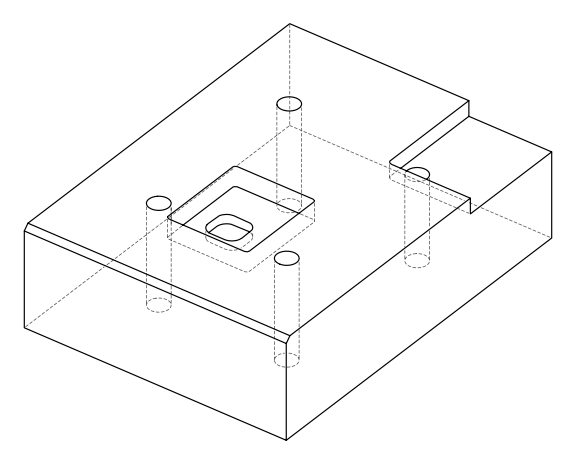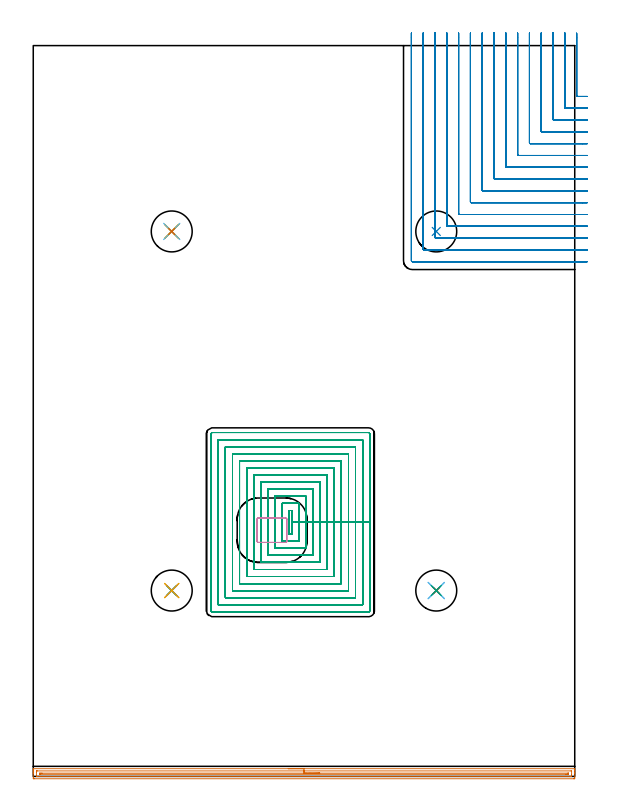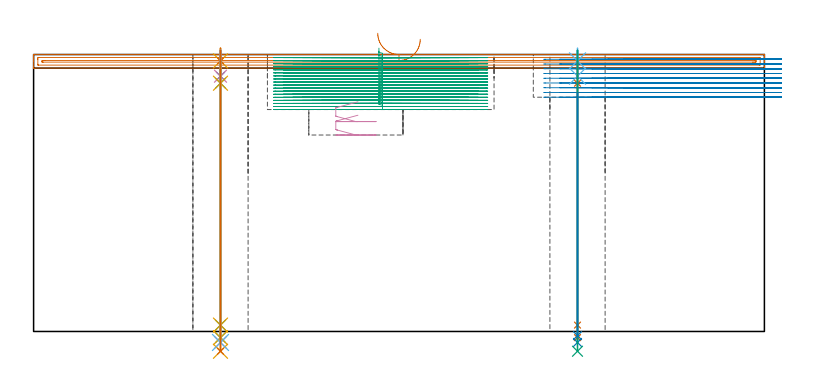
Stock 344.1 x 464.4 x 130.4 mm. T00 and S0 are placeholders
(PLAN: 20 operations, 17 tool changes, 162.6 min)
(1 AREA_MILL | FG_CHAMFER_SURFACE | UGT0205_001 | 8.42 min | 7047 mm3)
(2 MILL_CORNER_NOTCH_RECTANGULAR | CORNER_NOTCH_RECTANGULAR | NXT0201_013 | Follow Part, ap 2.5, ae 75% | 44.69 min | 311091 mm3)
(3 MILL_RECTANGULAR_POCKET | POCKET_RECTANGULAR_STRAIGHT | NXT0201_008 | Follow Part, ap 1.5, ae 75% | 103.07 min | 331278 mm3)
(4 MILL_RECTANGULAR_POCKET_1 | POCKET_RECTANGULAR_STRAIGHT_1 | UGT0201_109 | Follow Part, ap 6.35, ae 75% | 0.57 min | 19914 mm3)
(5 SPOT_DRILL | STEP1HOLE | NXT0321_9005460120000 | 0.05 min | 197 mm3)
(6 SPOT_DRILL_1 | STEP1HOLE_1 | NXT0321_9005460120000 | 0.05 min | 169 mm3)
(7 SPOT_DRILL_2 | STEP1HOLE_2 | NXT0321_9005460120000 | 0.05 min | 169 mm3)
(8 DRILL_BLIND_HOLE_INTO_CENTER | STEP1HOLE | NXT0301_039 | 0.05 min | 278 mm3)
(9 GUN_DRILL_THROUGH_HOLE | STEP1HOLE | UGT0307_002 | 0.59 min | 3378 mm3)
(10 SPADE_DRILL_TO_ENLARGE_THROUGH_HOLE | STEP1HOLE | UGT0306_007 | 0.55 min | 23995 mm3)
(11 DRILL_TO_ENLARGE_THROUGH_HOLE | STEP1HOLE | UGT0301_387 | 0.57 min | 41347 mm3)
(12 DRILL_BLIND_HOLE_INTO_CENTER_1 | STEP1HOLE_1 | NXT0301_039 | 0.05 min | 252 mm3)
(13 GUN_DRILL_THROUGH_HOLE_1 | STEP1HOLE_1 | UGT0307_002 | 0.59 min | 3372 mm3)
(14 SPADE_DRILL_TO_ENLARGE_THROUGH_HOLE_1 | STEP1HOLE_1 | UGT0306_007 | 0.55 min | 24006 mm3)
(15 DRILL_TO_ENLARGE_THROUGH_HOLE_1 | STEP1HOLE_1 | UGT0301_387 | 0.57 min | 41311 mm3)
(16 DRILL_BLIND_HOLE_INTO_CENTER_2 | STEP1HOLE_2 | NXT0301_039 | 0.05 min | 274 mm3)
(17 GUN_DRILL_THROUGH_HOLE_2 | STEP1HOLE_2 | UGT0307_002 | 0.59 min | 3373 mm3)
(18 SPADE_DRILL_TO_ENLARGE_THROUGH_HOLE_2 | STEP1HOLE_2 | UGT0306_007 | 0.55 min | 24003 mm3)
(19 DRILL_TO_ENLARGE_THROUGH_HOLE_2 | STEP1HOLE_2 | UGT0301_387 | 0.57 min | 41340 mm3)
(20 INDEXABLE_INSERT_DRILL_THROUGH_HOLE_FROM_SOLID | STEP1HOLE_3 | NXT0302_023 | 0.46 min | 58481 mm3)
(TOOL UGT0205_001 | Chamfer Mill 20 x 3 x 45 deg. | D20 FL50 Z2)
(TOOL NXT0201_013 | ENDMILL 10mm | D10 FL30 Z4)
(TOOL NXT0201_008 | ENDMILL 6mm [2P460-0600-NA 1630] | D6 FL26 Z6)
(TOOL UGT0201_109 | End Mill 25.4 mm | D25.4 FL25 Z2)
(TOOL NXT0321_9005460120000 | NC Spot Drill, 142deg, 12mm, Carbide, Uncoated | D12 PA142 FL30 Z2)
(TOOL NXT0301_039 | Carbide Drill 6.8mm [860.1-0680-034A1-MM 2214] | D6.8 PA140 FL53 Z2)
(TOOL UGT0307_002 | Gun Drill 6 mm | D6 PA130 FL24 Z1)
(TOOL UGT0306_007 | Spade Drill 16.5mm | D16.5 PA132 FL10 Z2)
(TOOL UGT0301_387 | Twist Drill 26 mm | D26 PA118 FL165 Z2)
(TOOL NXT0302_023 | Index. Insert Drill 26mm [880-D2600L32-05] | D26 PA176 FL130 Z2)
(OP 1 AREA_MILL)
G17 G21 G94 G90
T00 M6
G54
G17 G0 G90 X162.05 Y4.9 S1061 M3
G43 Z140.4 H0
G94 G1 X162.088 Z139.528 F250.
X162.202 Z138.663
X162.391 Z137.812
X162.653 Z136.98
X162.987 Z136.174
X163.39 Z135.4
X163.859 Z134.664
X164.39 Z133.972
X164.979 Z133.329
X165.622 Z132.739
X166.314 Z132.208
X167.05 Z131.74
X167.824 Z131.337
X168.63 Z131.003
X169.462 Z130.741
X170.314 Z130.552
X171.178 Z130.438
X172.05 Z130.4
X343.935
X344.09 Y4.897 Z130.388
X344.093 Y4.867 Z130.358
X344.1 Y4.502 Z130.001
Y4.133 Z129.632
Y3.475 Z128.97
Y2.259 Z127.756
Y1.703 Z127.197
Y-0.683 Z124.813
X344.098 Y-0.963 Z124.534
X344.092 Y-1.491 Z124.005
X344.023 Y-1.494 Z124.003
X343.488 Y-1.5 Z124.
X0.612
X0.077 Y-1.494 Z124.003
X0.008 Y-1.491 Z124.005
X0. Y-0.963 Z124.534
Y1.7 Z127.194
Y2.259 Z127.756
Y2.588 Z128.084
Y3.147 Z128.643
Y3.475 Z128.97
Y4.133 Z129.632
Y4.502 Z130.002
X0.007 Y4.867 Z130.358
X0.01 Y4.897 Z130.388
X0.165 Y4.9 Z130.4
X172.05
Y3.486 Z128.986
X341.702
X342.09 Y3.475 Z128.975
X342.099 Y3.081 Z128.581
X342.1 Y0.812 Z126.312
X342.099 Y0.418 Z125.918
X342.09 Y-0.075 Z125.425
X341.713 Y-0.086 Z125.414
X341.702
X2.398
X2.01 Y-0.075 Z125.425
X2.001 Y0.319 Z125.819
X2. Y2.588 Z128.088
X2.001 Y2.982 Z128.482
X2.01 Y3.475 Z128.975
X2.387 Y3.486 Z128.986
X2.398
X172.05
Y2.072 Z127.572
X339.543 Y2.071 Z127.571
X339.917 Y2.07 Z127.57
X340.041 Y2.068 Z127.568
X340.078 Y2.065 Z127.565
X340.09 Y2.003 Z127.503
X340.096 Y1.882 Z127.382
X340.099 Y1.7 Z127.2
X340.098 Y1.519 Z127.019
X340.09 Y1.342 Z126.842
X339.917 Y1.335 Z126.835
X339.396 Y1.33 Z126.83
X339.024 Y1.329 Z126.829
X338.505 Y1.328 Z126.828
X4.557
X4.183 Y1.33 Z126.83
X4.059 Y1.332 Z126.832
X4.022 Y1.335 Z126.835
X4.01 Y1.397 Z126.897
X4.004 Y1.518 Z127.018
X4.001 Y1.7 Z127.2
X4.002 Y1.88 Z127.38
X4.01 Y2.058 Z127.558
X4.183 Y2.064 Z127.564
X4.704 Y2.07 Z127.57
X5.076 Y2.071 Z127.571
X5.595 Y2.072 Z127.572
X172.05
X172.922 Z127.61
X173.787 Z127.723
X174.638 Z127.912
X175.47 Z128.175
X176.276 Z128.508
X177.05 Z128.911
X177.786 Z129.38
X178.478 Z129.911
X179.121 Z130.5
X179.71 Z131.144
X180.242 Z131.836
X180.71 Z132.572
X181.113 Z133.345
X181.447 Z134.151
X181.709 Z134.983
X181.898 Z135.835
X182.012 Z136.7
X182.05 Z137.572
G0 Z140.4
M5
M2
(OP 2 MILL_CORNER_NOTCH_RECTANGULAR)
G17 G21 G94 G90
T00 M6
G54
G17 G0 G90 X345.3 Y472.254 S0 M3
G43 Z140.4 H0
Z128.167
G94 G1 Y469.254 F250.
Y432.593 F500.
G3 X345.793 Y432.1 R0.5
G1 X349.1
X352.1 F250.
G0 Z140.4
X337.8 Y472.4
Z128.167
G1 Y469.4
Y425.093 F500.
G3 X338.293 Y424.6 R0.5
G1 X349.1
X352.1 F250.
G0 Z140.4
X330.3 Y472.4
Z128.167
G1 Y469.4
Y417.594 F500.
G3 X330.794 Y417.1 R0.5
G1 X349.1
X352.1 F250.
G0 Z140.4
X322.8 Y472.4
Z128.167
G1 Y469.4
Y410.094 F500.
G3 X323.294 Y409.6 R0.5
G1 X349.1
X352.1 F250.
G0 Z140.4
X315.3 Y472.4
Z128.167
G1 Y469.4
Y402.594 F500.
G3 X315.794 Y402.1 R0.5
G1 X349.1
X352.1 F250.
G0 Z140.4
X307.8 Y472.4
Z128.167
G1 Y469.4
Y395.094 F500.
G3 X308.294 Y394.6 R0.5
G1 X349.1
X352.1 F250.
G0 Z140.4
X300.3 Y472.4
Z128.167
G1 Y469.4
Y387.595 F500.
G3 X300.795 Y387.1 R0.5
G1 X349.1
X352.1 F250.
G0 Z140.4
X292.8 Y472.4
Z128.167
G1 Y469.4
Y380.095 F500.
G3 X293.295 Y379.6 R0.5
G1 X349.1
X352.1 F250.
G0 Z140.4
X285.3 Y472.4
Z128.167
G1 Y469.4
Y372.595 F500.
G3 X285.795 Y372.1 R0.5
G1 X349.1
X352.1 F250.
G0 Z140.4
X277.8 Y472.4
Z128.167
G1 Y469.4
Y365.095 F500.
G3 X278.295 Y364.6 R0.5
G1 X349.1
X352.1 F250.
G0 Z140.4
X270.3 Y472.4
Z128.167
G1 Y469.4
Y357.596 F500.
G3 X270.796 Y357.1 R0.5
G1 X349.1
X352.1 F250.
G0 Z140.4
X262.8 Y472.4
Z128.167
G1 Y469.4
Y350.096 F500.
G3 X263.296 Y349.6 R0.5
G1 X349.1
X352.1 F250.
G0 Z140.4
X255.3 Y472.4
Z128.167
G1 Y469.4
Y342.596 F500.
G3 X255.796 Y342.1 R0.5
G1 X349.1
X352.1 F250.
G0 Z140.4
X247.8 Y472.4
Z128.167
G1 Y469.4
Y335.096 F500.
G3 X248.296 Y334.6 R0.5
G1 X349.1
X352.1 F250.
G0 Z140.4
X240.3 Y472.4
Z128.167
G1 Y469.4
Y327.7 F500.
G3 X240.9 Y327.1 R0.6
G1 X349.1
X352.1 F250.
G0 Z140.4
X345.3 Y472.254
Z125.933
G1 Y469.254
Y432.593 F500.
G3 X345.793 Y432.1 R0.5
G1 X349.1
X352.1 F250.
G0 Z140.4
X337.8 Y472.4
Z125.933
G1 Y469.4
Y425.093 F500.
G3 X338.293 Y424.6 R0.5
G1 X349.1
X352.1 F250.
G0 Z140.4
X330.3 Y472.4
Z125.933
G1 Y469.4
Y417.594 F500.
G3 X330.794 Y417.1 R0.5
G1 X349.1
X352.1 F250.
G0 Z140.4
X322.8 Y472.4
Z125.933
G1 Y469.4
Y410.094 F500.
G3 X323.294 Y409.6 R0.5
G1 X349.1
X352.1 F250.
G0 Z140.4
X315.3 Y472.4
Z125.933
G1 Y469.4
Y402.594 F500.
G3 X315.794 Y402.1 R0.5
G1 X349.1
X352.1 F250.
G0 Z140.4
X307.8 Y472.4
Z125.933
G1 Y469.4
Y395.094 F500.
G3 X308.294 Y394.6 R0.5
G1 X349.1
X352.1 F250.
G0 Z140.4
X300.3 Y472.4
Z125.933
G1 Y469.4
Y387.595 F500.
G3 X300.795 Y387.1 R0.5
G1 X349.1
X352.1 F250.
G0 Z140.4
X292.8 Y472.4
Z125.933
G1 Y469.4
Y380.095 F500.
G3 X293.295 Y379.6 R0.5
G1 X349.1
X352.1 F250.
G0 Z140.4
X285.3 Y472.4
Z125.933
G1 Y469.4
Y372.595 F500.
G3 X285.795 Y372.1 R0.5
G1 X349.1
X352.1 F250.
G0 Z140.4
X277.8 Y472.4
Z125.933
G1 Y469.4
Y365.095 F500.
G3 X278.295 Y364.6 R0.5
G1 X349.1
X352.1 F250.
G0 Z140.4
X270.3 Y472.4
Z125.933
G1 Y469.4
Y357.596 F500.
G3 X270.796 Y357.1 R0.5
G1 X349.1
X352.1 F250.
G0 Z140.4
X262.8 Y472.4
Z125.933
G1 Y469.4
Y350.096 F500.
G3 X263.296 Y349.6 R0.5
G1 X349.1
X352.1 F250.
G0 Z140.4
X255.3 Y472.4
Z125.933
G1 Y469.4
Y342.596 F500.
G3 X255.796 Y342.1 R0.5
G1 X349.1
X352.1 F250.
G0 Z140.4
X247.8 Y472.4
Z125.933
G1 Y469.4
Y335.096 F500.
G3 X248.296 Y334.6 R0.5
G1 X349.1
X352.1 F250.
G0 Z140.4
X240.3 Y472.4
Z125.933
G1 Y469.4
Y327.7 F500.
G3 X240.9 Y327.1 R0.6
G1 X349.1
X352.1 F250.
G0 Z140.4
X345.3 Y472.254
Z123.7
G1 Y469.254
Y432.593 F500.
G3 X345.793 Y432.1 R0.5
G1 X349.1
X352.1 F250.
G0 Z140.4
X337.8 Y472.4
Z123.7
G1 Y469.4
Y425.093 F500.
G3 X338.293 Y424.6 R0.5
G1 X349.1
X352.1 F250.
G0 Z140.4
X330.3 Y472.4
Z123.7
G1 Y469.4
Y417.594 F500.
G3 X330.794 Y417.1 R0.5
G1 X349.1
X352.1 F250.
G0 Z140.4
X322.8 Y472.4
Z123.7
G1 Y469.4
Y410.094 F500.
G3 X323.294 Y409.6 R0.5
G1 X349.1
X352.1 F250.
G0 Z140.4
X315.3 Y472.4
Z123.7
G1 Y469.4
Y402.594 F500.
G3 X315.794 Y402.1 R0.5
G1 X349.1
X352.1 F250.
G0 Z140.4
X307.8 Y472.4
Z123.7
G1 Y469.4
Y395.094 F500.
G3 X308.294 Y394.6 R0.5
G1 X349.1
X352.1 F250.
G0 Z140.4
X300.3 Y472.4
Z123.7
G1 Y469.4
Y387.595 F500.
G3 X300.795 Y387.1 R0.5
G1 X349.1
X352.1 F250.
G0 Z140.4
X292.8 Y472.4
Z123.7
G1 Y469.4
Y380.095 F500.
G3 X293.295 Y379.6 R0.5
G1 X349.1
X352.1 F250.
G0 Z140.4
X285.3 Y472.4
Z123.7
G1 Y469.4
Y372.595 F500.
G3 X285.795 Y372.1 R0.5
G1 X349.1
X352.1 F250.
G0 Z140.4
X277.8 Y472.4
Z123.7
G1 Y469.4
Y365.095 F500.
G3 X278.295 Y364.6 R0.5
G1 X349.1
X352.1 F250.
G0 Z140.4
X270.3 Y472.4
Z123.7
G1 Y469.4
Y357.596 F500.
G3 X270.796 Y357.1 R0.5
G1 X349.1
X352.1 F250.
G0 Z140.4
X262.8 Y472.4
Z123.7
G1 Y469.4
Y350.096 F500.
G3 X263.296 Y349.6 R0.5
G1 X349.1
X352.1 F250.
G0 Z140.4
X255.3 Y472.4
Z123.7
G1 Y469.4
Y342.596 F500.
G3 X255.796 Y342.1 R0.5
G1 X349.1
X352.1 F250.
G0 Z140.4
X247.8 Y472.4
Z123.7
G1 Y469.4
Y335.096 F500.
G3 X248.296 Y334.6 R0.5
G1 X349.1
X352.1 F250.
G0 Z140.4
X240.3 Y472.4
Z123.7
G1 Y469.4
Y327.7 F500.
G3 X240.9 Y327.1 R0.6
G1 X349.1
X352.1 F250.
G0 Z140.4
X345.3 Y472.254
Z121.467
G1 Y469.254
Y432.593 F500.
G3 X345.793 Y432.1 R0.5
G1 X349.1
X352.1 F250.
G0 Z140.4
X337.8 Y472.4
Z121.467
G1 Y469.4
Y425.093 F500.
G3 X338.293 Y424.6 R0.5
G1 X349.1
X352.1 F250.
G0 Z140.4
X330.3 Y472.4
Z121.467
G1 Y469.4
Y417.594 F500.
G3 X330.794 Y417.1 R0.5
G1 X349.1
X352.1 F250.
G0 Z140.4
X322.8 Y472.4
Z121.467
G1 Y469.4
Y410.094 F500.
G3 X323.294 Y409.6 R0.5
G1 X349.1
X352.1 F250.
G0 Z140.4
X315.3 Y472.4
Z121.467
G1 Y469.4
Y402.594 F500.
G3 X315.794 Y402.1 R0.5
G1 X349.1
X352.1 F250.
G0 Z140.4
X307.8 Y472.4
Z121.467
G1 Y469.4
Y395.094 F500.
G3 X308.294 Y394.6 R0.5
G1 X349.1
X352.1 F250.
G0 Z140.4
X300.3 Y472.4
Z121.467
G1 Y469.4
Y387.595 F500.
G3 X300.795 Y387.1 R0.5
G1 X349.1
X352.1 F250.
G0 Z140.4
X292.8 Y472.4
Z121.467
G1 Y469.4
Y380.095 F500.
G3 X293.295 Y379.6 R0.5
G1 X349.1
X352.1 F250.
G0 Z140.4
X285.3 Y472.4
Z121.467
G1 Y469.4
Y372.595 F500.
G3 X285.795 Y372.1 R0.5
G1 X349.1
X352.1 F250.
G0 Z140.4
X277.8 Y472.4
Z121.467
G1 Y469.4
Y365.095 F500.
G3 X278.295 Y364.6 R0.5
G1 X349.1
X352.1 F250.
G0 Z140.4
X270.3 Y472.4
Z121.467
G1 Y469.4
Y357.596 F500.
G3 X270.796 Y357.1 R0.5
G1 X349.1
X352.1 F250.
G0 Z140.4
X262.8 Y472.4
Z121.467
G1 Y469.4
Y350.096 F500.
G3 X263.296 Y349.6 R0.5
G1 X349.1
X352.1 F250.
G0 Z140.4
X255.3 Y472.4
Z121.467
G1 Y469.4
Y342.596 F500.
G3 X255.796 Y342.1 R0.5
G1 X349.1
X352.1 F250.
G0 Z140.4
X247.8 Y472.4
Z121.467
G1 Y469.4
Y335.096 F500.
G3 X248.296 Y334.6 R0.5
G1 X349.1
X352.1 F250.
G0 Z140.4
X240.3 Y472.4
Z121.467
G1 Y469.4
Y327.7 F500.
G3 X240.9 Y327.1 R0.6
G1 X349.1
X352.1 F250.
G0 Z140.4
X345.3 Y472.254
Z119.233
G1 Y469.254
Y432.593 F500.
G3 X345.793 Y432.1 R0.5
G1 X349.1
X352.1 F250.
G0 Z140.4
X337.8 Y472.4
Z119.233
G1 Y469.4
Y425.093 F500.
G3 X338.293 Y424.6 R0.5
G1 X349.1
X352.1 F250.
G0 Z140.4
X330.3 Y472.4
Z119.233
G1 Y469.4
Y417.594 F500.
G3 X330.794 Y417.1 R0.5
G1 X349.1
X352.1 F250.
G0 Z140.4
X322.8 Y472.4
Z119.233
G1 Y469.4
Y410.094 F500.
G3 X323.294 Y409.6 R0.5
G1 X349.1
X352.1 F250.
G0 Z140.4
X315.3 Y472.4
Z119.233
G1 Y469.4
Y402.594 F500.
G3 X315.794 Y402.1 R0.5
G1 X349.1
X352.1 F250.
G0 Z140.4
X307.8 Y472.4
Z119.233
G1 Y469.4
Y395.094 F500.
G3 X308.294 Y394.6 R0.5
G1 X349.1
X352.1 F250.
G0 Z140.4
X300.3 Y472.4
Z119.233
G1 Y469.4
Y387.595 F500.
G3 X300.795 Y387.1 R0.5
G1 X349.1
X352.1 F250.
G0 Z140.4
X292.8 Y472.4
Z119.233
G1 Y469.4
Y380.095 F500.
G3 X293.295 Y379.6 R0.5
G1 X349.1
X352.1 F250.
G0 Z140.4
X285.3 Y472.4
Z119.233
G1 Y469.4
Y372.595 F500.
G3 X285.795 Y372.1 R0.5
G1 X349.1
X352.1 F250.
G0 Z140.4
X277.8 Y472.4
Z119.233
G1 Y469.4
Y365.095 F500.
G3 X278.295 Y364.6 R0.5
G1 X349.1
X352.1 F250.
G0 Z140.4
X270.3 Y472.4
Z119.233
G1 Y469.4
Y357.596 F500.
G3 X270.796 Y357.1 R0.5
G1 X349.1
X352.1 F250.
G0 Z140.4
X262.8 Y472.4
Z119.233
G1 Y469.4
Y350.096 F500.
G3 X263.296 Y349.6 R0.5
G1 X349.1
X352.1 F250.
G0 Z140.4
X255.3 Y472.4
Z119.233
G1 Y469.4
Y342.596 F500.
G3 X255.796 Y342.1 R0.5
G1 X349.1
X352.1 F250.
G0 Z140.4
X247.8 Y472.4
Z119.233
G1 Y469.4
Y335.096 F500.
G3 X248.296 Y334.6 R0.5
G1 X349.1
X352.1 F250.
G0 Z140.4
X240.3 Y472.4
Z119.233
G1 Y469.4
Y327.7 F500.
G3 X240.9 Y327.1 R0.6
G1 X349.1
X352.1 F250.
G0 Z140.4
X345.3 Y472.254
Z117.
G1 Y469.254
Y432.593 F500.
G3 X345.793 Y432.1 R0.5
G1 X349.1
X352.1 F250.
G0 Z140.4
X337.8 Y472.4
Z117.
G1 Y469.4
Y425.093 F500.
G3 X338.293 Y424.6 R0.5
G1 X349.1
X352.1 F250.
G0 Z140.4
X330.3 Y472.4
Z117.
G1 Y469.4
Y417.594 F500.
G3 X330.794 Y417.1 R0.5
G1 X349.1
X352.1 F250.
G0 Z140.4
X322.8 Y472.4
Z117.
G1 Y469.4
Y410.094 F500.
G3 X323.294 Y409.6 R0.5
G1 X349.1
X352.1 F250.
G0 Z140.4
X315.3 Y472.4
Z117.
G1 Y469.4
Y402.594 F500.
G3 X315.794 Y402.1 R0.5
G1 X349.1
X352.1 F250.
G0 Z140.4
X307.8 Y472.4
Z117.
G1 Y469.4
Y395.094 F500.
G3 X308.294 Y394.6 R0.5
G1 X349.1
X352.1 F250.
G0 Z140.4
X300.3 Y472.4
Z117.
G1 Y469.4
Y387.595 F500.
G3 X300.795 Y387.1 R0.5
G1 X349.1
X352.1 F250.
G0 Z140.4
X292.8 Y472.4
Z117.
G1 Y469.4
Y380.095 F500.
G3 X293.295 Y379.6 R0.5
G1 X349.1
X352.1 F250.
G0 Z140.4
X285.3 Y472.4
Z117.
G1 Y469.4
Y372.595 F500.
G3 X285.795 Y372.1 R0.5
G1 X349.1
X352.1 F250.
G0 Z140.4
X277.8 Y472.4
Z117.
G1 Y469.4
Y365.095 F500.
G3 X278.295 Y364.6 R0.5
G1 X349.1
X352.1 F250.
G0 Z140.4
X270.3 Y472.4
Z117.
G1 Y469.4
Y357.596 F500.
G3 X270.796 Y357.1 R0.5
G1 X349.1
X352.1 F250.
G0 Z140.4
X262.8 Y472.4
Z117.
G1 Y469.4
Y350.096 F500.
G3 X263.296 Y349.6 R0.5
G1 X349.1
X352.1 F250.
G0 Z140.4
X255.3 Y472.4
Z117.
G1 Y469.4
Y342.596 F500.
G3 X255.796 Y342.1 R0.5
G1 X349.1
X352.1 F250.
G0 Z140.4
X247.8 Y472.4
Z117.
G1 Y469.4
Y335.096 F500.
G3 X248.296 Y334.6 R0.5
G1 X349.1
X352.1 F250.
G0 Z140.4
X240.3 Y472.4
Z117.
G1 Y469.4
Y327.7 F500.
G3 X240.9 Y327.1 R0.6
G1 X349.1
X352.1 F250.
G0 Z140.4
X345.3 Y472.254
Z114.767
G1 Y469.254
Y432.593 F500.
G3 X345.793 Y432.1 R0.5
G1 X349.1
X352.1 F250.
G0 Z140.4
X337.8 Y472.4
Z114.767
G1 Y469.4
Y425.093 F500.
G3 X338.293 Y424.6 R0.5
G1 X349.1
X352.1 F250.
G0 Z140.4
X330.3 Y472.4
Z114.767
G1 Y469.4
Y417.594 F500.
G3 X330.794 Y417.1 R0.5
G1 X349.1
X352.1 F250.
G0 Z140.4
X322.8 Y472.4
Z114.767
G1 Y469.4
Y410.094 F500.
G3 X323.294 Y409.6 R0.5
G1 X349.1
X352.1 F250.
G0 Z140.4
X315.3 Y472.4
Z114.767
G1 Y469.4
Y402.594 F500.
G3 X315.794 Y402.1 R0.5
G1 X349.1
X352.1 F250.
G0 Z140.4
X307.8 Y472.4
Z114.767
G1 Y469.4
Y395.094 F500.
G3 X308.294 Y394.6 R0.5
G1 X349.1
X352.1 F250.
G0 Z140.4
X300.3 Y472.4
Z114.767
G1 Y469.4
Y387.595 F500.
G3 X300.795 Y387.1 R0.5
G1 X349.1
X352.1 F250.
G0 Z140.4
X292.8 Y472.4
Z114.767
G1 Y469.4
Y380.095 F500.
G3 X293.295 Y379.6 R0.5
G1 X349.1
X352.1 F250.
G0 Z140.4
X285.3 Y472.4
Z114.767
G1 Y469.4
Y372.595 F500.
G3 X285.795 Y372.1 R0.5
G1 X349.1
X352.1 F250.
G0 Z140.4
X277.8 Y472.4
Z114.767
G1 Y469.4
Y365.095 F500.
G3 X278.295 Y364.6 R0.5
G1 X349.1
X352.1 F250.
G0 Z140.4
X270.3 Y472.4
Z114.767
G1 Y469.4
Y357.596 F500.
G3 X270.796 Y357.1 R0.5
G1 X349.1
X352.1 F250.
G0 Z140.4
X262.8 Y472.4
Z114.767
G1 Y469.4
Y350.096 F500.
G3 X263.296 Y349.6 R0.5
G1 X349.1
X352.1 F250.
G0 Z140.4
X255.3 Y472.4
Z114.767
G1 Y469.4
Y342.596 F500.
G3 X255.796 Y342.1 R0.5
G1 X349.1
X352.1 F250.
G0 Z140.4
X247.8 Y472.4
Z114.767
G1 Y469.4
Y335.096 F500.
G3 X248.296 Y334.6 R0.5
G1 X349.1
X352.1 F250.
G0 Z140.4
X240.3 Y472.4
Z114.767
G1 Y469.4
Y327.7 F500.
G3 X240.9 Y327.1 R0.6
G1 X349.1
X352.1 F250.
G0 Z140.4
X345.3 Y472.254
Z112.533
G1 Y469.254
Y432.593 F500.
G3 X345.793 Y432.1 R0.5
G1 X349.1
X352.1 F250.
G0 Z140.4
X337.8 Y472.4
Z112.533
G1 Y469.4
Y425.093 F500.
G3 X338.293 Y424.6 R0.5
G1 X349.1
X352.1 F250.
G0 Z140.4
X330.3 Y472.4
Z112.533
G1 Y469.4
Y417.594 F500.
G3 X330.794 Y417.1 R0.5
G1 X349.1
X352.1 F250.
G0 Z140.4
X322.8 Y472.4
Z112.533
G1 Y469.4
Y410.094 F500.
G3 X323.294 Y409.6 R0.5
G1 X349.1
X352.1 F250.
G0 Z140.4
X315.3 Y472.4
Z112.533
G1 Y469.4
Y402.594 F500.
G3 X315.794 Y402.1 R0.5
G1 X349.1
X352.1 F250.
G0 Z140.4
X307.8 Y472.4
Z112.533
G1 Y469.4
Y395.094 F500.
G3 X308.294 Y394.6 R0.5
G1 X349.1
X352.1 F250.
G0 Z140.4
X300.3 Y472.4
Z112.533
G1 Y469.4
Y387.595 F500.
G3 X300.795 Y387.1 R0.5
G1 X349.1
X352.1 F250.
G0 Z140.4
X292.8 Y472.4
Z112.533
G1 Y469.4
Y380.095 F500.
G3 X293.295 Y379.6 R0.5
G1 X349.1
X352.1 F250.
G0 Z140.4
X285.3 Y472.4
Z112.533
G1 Y469.4
Y372.595 F500.
G3 X285.795 Y372.1 R0.5
G1 X349.1
X352.1 F250.
G0 Z140.4
X277.8 Y472.4
Z112.533
G1 Y469.4
Y365.095 F500.
G3 X278.295 Y364.6 R0.5
G1 X349.1
X352.1 F250.
G0 Z140.4
X270.3 Y472.4
Z112.533
G1 Y469.4
Y357.596 F500.
G3 X270.796 Y357.1 R0.5
G1 X349.1
X352.1 F250.
G0 Z140.4
X262.8 Y472.4
Z112.533
G1 Y469.4
Y350.096 F500.
G3 X263.296 Y349.6 R0.5
G1 X349.1
X352.1 F250.
G0 Z140.4
X255.3 Y472.4
Z112.533
G1 Y469.4
Y342.596 F500.
G3 X255.796 Y342.1 R0.5
G1 X349.1
X352.1 F250.
G0 Z140.4
X247.8 Y472.4
Z112.533
G1 Y469.4
Y335.096 F500.
G3 X248.296 Y334.6 R0.5
G1 X349.1
X352.1 F250.
G0 Z140.4
X240.3 Y472.4
Z112.533
G1 Y469.4
Y327.7 F500.
G3 X240.9 Y327.1 R0.6
G1 X349.1
X352.1 F250.
G0 Z140.4
X345.3 Y472.254
Z110.3
G1 Y469.254
Y432.593 F500.
G3 X345.793 Y432.1 R0.5
G1 X349.1
X352.1 F250.
G0 Z140.4
X337.8 Y472.4
Z110.3
G1 Y469.4
Y425.093 F500.
G3 X338.293 Y424.6 R0.5
G1 X349.1
X352.1 F250.
G0 Z140.4
X330.3 Y472.4
Z110.3
G1 Y469.4
Y417.594 F500.
G3 X330.794 Y417.1 R0.5
G1 X349.1
X352.1 F250.
G0 Z140.4
X322.8 Y472.4
Z110.3
G1 Y469.4
Y410.094 F500.
G3 X323.294 Y409.6 R0.5
G1 X349.1
X352.1 F250.
G0 Z140.4
X315.3 Y472.4
Z110.3
G1 Y469.4
Y402.594 F500.
G3 X315.794 Y402.1 R0.5
G1 X349.1
X352.1 F250.
G0 Z140.4
X307.8 Y472.4
Z110.3
G1 Y469.4
Y395.094 F500.
G3 X308.294 Y394.6 R0.5
G1 X349.1
X352.1 F250.
G0 Z140.4
X300.3 Y472.4
Z110.3
G1 Y469.4
Y387.595 F500.
G3 X300.795 Y387.1 R0.5
G1 X349.1
X352.1 F250.
G0 Z140.4
X292.8 Y472.4
Z110.3
G1 Y469.4
Y380.095 F500.
G3 X293.295 Y379.6 R0.5
G1 X349.1
X352.1 F250.
G0 Z140.4
X285.3 Y472.4
Z110.3
G1 Y469.4
Y372.595 F500.
G3 X285.795 Y372.1 R0.5
G1 X349.1
X352.1 F250.
G0 Z140.4
X277.8 Y472.4
Z110.3
G1 Y469.4
Y365.095 F500.
G3 X278.295 Y364.6 R0.5
G1 X349.1
X352.1 F250.
G0 Z140.4
X270.3 Y472.4
Z110.3
G1 Y469.4
Y357.596 F500.
G3 X270.796 Y357.1 R0.5
G1 X349.1
X352.1 F250.
G0 Z140.4
X262.8 Y472.4
Z110.3
G1 Y469.4
Y350.096 F500.
G3 X263.296 Y349.6 R0.5
G1 X349.1
X352.1 F250.
G0 Z140.4
X255.3 Y472.4
Z110.3
G1 Y469.4
Y342.596 F500.
G3 X255.796 Y342.1 R0.5
G1 X349.1
X352.1 F250.
G0 Z140.4
X247.8 Y472.4
Z110.3
G1 Y469.4
Y335.096 F500.
G3 X248.296 Y334.6 R0.5
G1 X349.1
X352.1 F250.
G0 Z140.4
X240.3 Y472.4
Z110.3
G1 Y469.4
Y327.7 F500.
G3 X240.9 Y327.1 R0.6
G1 X349.1
X352.1 F250.
G0 Z140.4
M5
M2
(OP 3 MILL_RECTANGULAR_POCKET)
G17 G21 G94 G90
T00 M6
G54
G17 G0 G90 X162.6 Y161.366 S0 M3
G43 Z140.4 H1
Z133.4
G94 G1 Y154. Z131.426 F250.
X164.3 Z130.971
Y161.5 Z128.961
Y169. F500.
X162.6
Y154.
X164.3
Y161.5
X168.8
Y173.5
X158.1
Y149.5
X168.8
Y161.5
X173.3
Y178.
X153.6
Y145.
X173.3
Y161.5
X177.8
Y182.5
X149.1
Y140.5
X177.8
Y161.5
X182.3
Y187.
X144.6
Y136.
X182.3
Y161.5
X186.8
Y191.5
X140.1
Y131.5
X186.8
Y161.5
X191.3
Y196.
X135.6
Y127.
X191.3
Y161.5
X195.8
Y200.5
X131.1
Y122.5
X195.8
Y161.5
X200.3
Y205.
X126.6
Y118.
X200.3
Y161.5
X204.8
Y209.5
X122.1
Y113.5
X204.8
Y161.5
X209.3
Y214.
X117.6
Y109.
X209.3
Y161.5
X213.8
Y217.8
G3 X213.1 Y218.5 R0.7
G1 X113.8
G3 X113.1 Y217.8 R0.7
G1 Y105.2
G3 X113.8 Y104.5 R0.7
G1 X213.1
G3 X213.8 Y105.2 R0.7
G1 Y161.5
Y162.5
G0 X162.6 Y161.366 Z131.961
G1 Y154. Z129.987 F250.
X164.3 Z129.532
Y161.5 Z127.522
Y169. F500.
X162.6
Y154.
X164.3
Y161.5
X168.8
Y173.5
X158.1
Y149.5
X168.8
Y161.5
X173.3
Y178.
X153.6
Y145.
X173.3
Y161.5
X177.8
Y182.5
X149.1
Y140.5
X177.8
Y161.5
X182.3
Y187.
X144.6
Y136.
X182.3
Y161.5
X186.8
Y191.5
X140.1
Y131.5
X186.8
Y161.5
X191.3
Y196.
X135.6
Y127.
X191.3
Y161.5
X195.8
Y200.5
X131.1
Y122.5
X195.8
Y161.5
X200.3
Y205.
X126.6
Y118.
X200.3
Y161.5
X204.8
Y209.5
X122.1
Y113.5
X204.8
Y161.5
X209.3
Y214.
X117.6
Y109.
X209.3
Y161.5
X213.8
Y217.8
G3 X213.1 Y218.5 R0.7
G1 X113.8
G3 X113.1 Y217.8 R0.7
G1 Y105.2
G3 X113.8 Y104.5 R0.7
G1 X213.1
G3 X213.8 Y105.2 R0.7
G1 Y161.5
Y162.5
G0 X162.6 Y161.366 Z130.522
G1 Y154. Z128.548 F250.
X164.3 Z128.093
Y161.5 Z126.083
Y169. F500.
X162.6
Y154.
X164.3
Y161.5
X168.8
Y173.5
X158.1
Y149.5
X168.8
Y161.5
X173.3
Y178.
X153.6
Y145.
X173.3
Y161.5
X177.8
Y182.5
X149.1
Y140.5
X177.8
Y161.5
X182.3
Y187.
X144.6
Y136.
X182.3
Y161.5
X186.8
Y191.5
X140.1
Y131.5
X186.8
Y161.5
X191.3
Y196.
X135.6
Y127.
X191.3
Y161.5
X195.8
Y200.5
X131.1
Y122.5
X195.8
Y161.5
X200.3
Y205.
X126.6
Y118.
X200.3
Y161.5
X204.8
Y209.5
X122.1
Y113.5
X204.8
Y161.5
X209.3
Y214.
X117.6
Y109.
X209.3
Y161.5
X213.8
Y217.8
G3 X213.1 Y218.5 R0.7
G1 X113.8
G3 X113.1 Y217.8 R0.7
G1 Y105.2
G3 X113.8 Y104.5 R0.7
G1 X213.1
G3 X213.8 Y105.2 R0.7
G1 Y161.5
Y162.5
G0 X162.6 Y161.366 Z129.083
G1 Y154. Z127.11 F250.
X164.3 Z126.654
Y161.5 Z124.644
Y169. F500.
X162.6
Y154.
X164.3
Y161.5
X168.8
Y173.5
X158.1
Y149.5
X168.8
Y161.5
X173.3
Y178.
X153.6
Y145.
X173.3
Y161.5
X177.8
Y182.5
X149.1
Y140.5
X177.8
Y161.5
X182.3
Y187.
X144.6
Y136.
X182.3
Y161.5
X186.8
Y191.5
X140.1
Y131.5
X186.8
Y161.5
X191.3
Y196.
X135.6
Y127.
X191.3
Y161.5
X195.8
Y200.5
X131.1
Y122.5
X195.8
Y161.5
X200.3
Y205.
X126.6
Y118.
X200.3
Y161.5
X204.8
Y209.5
X122.1
Y113.5
X204.8
Y161.5
X209.3
Y214.
X117.6
Y109.
X209.3
Y161.5
X213.8
Y217.8
G3 X213.1 Y218.5 R0.7
G1 X113.8
G3 X113.1 Y217.8 R0.7
G1 Y105.2
G3 X113.8 Y104.5 R0.7
G1 X213.1
G3 X213.8 Y105.2 R0.7
G1 Y161.5
Y162.5
G0 X162.6 Y161.366 Z127.644
G1 Y154. Z125.671 F250.
X164.3 Z125.215
Y161.5 Z123.205
Y169. F500.
X162.6
Y154.
X164.3
Y161.5
X168.8
Y173.5
X158.1
Y149.5
X168.8
Y161.5
X173.3
Y178.
X153.6
Y145.
X173.3
Y161.5
X177.8
Y182.5
X149.1
Y140.5
X177.8
Y161.5
X182.3
Y187.
X144.6
Y136.
X182.3
Y161.5
X186.8
Y191.5
X140.1
Y131.5
X186.8
Y161.5
X191.3
Y196.
X135.6
Y127.
X191.3
Y161.5
X195.8
Y200.5
X131.1
Y122.5
X195.8
Y161.5
X200.3
Y205.
X126.6
Y118.
X200.3
Y161.5
X204.8
Y209.5
X122.1
Y113.5
X204.8
Y161.5
X209.3
Y214.
X117.6
Y109.
X209.3
Y161.5
X213.8
Y217.8
G3 X213.1 Y218.5 R0.7
G1 X113.8
G3 X113.1 Y217.8 R0.7
G1 Y105.2
G3 X113.8 Y104.5 R0.7
G1 X213.1
G3 X213.8 Y105.2 R0.7
G1 Y161.5
Y162.5
G0 X162.6 Y161.366 Z126.205
G1 Y154. Z124.232 F250.
X164.3 Z123.776
Y161.5 Z121.767
Y169. F500.
X162.6
Y154.
X164.3
Y161.5
X168.8
Y173.5
X158.1
Y149.5
X168.8
Y161.5
X173.3
Y178.
X153.6
Y145.
X173.3
Y161.5
X177.8
Y182.5
X149.1
Y140.5
X177.8
Y161.5
X182.3
Y187.
X144.6
Y136.
X182.3
Y161.5
X186.8
Y191.5
X140.1
Y131.5
X186.8
Y161.5
X191.3
Y196.
X135.6
Y127.
X191.3
Y161.5
X195.8
Y200.5
X131.1
Y122.5
X195.8
Y161.5
X200.3
Y205.
X126.6
Y118.
X200.3
Y161.5
X204.8
Y209.5
X122.1
Y113.5
X204.8
Y161.5
X209.3
Y214.
X117.6
Y109.
X209.3
Y161.5
X213.8
Y217.8
G3 X213.1 Y218.5 R0.7
G1 X113.8
G3 X113.1 Y217.8 R0.7
G1 Y105.2
G3 X113.8 Y104.5 R0.7
G1 X213.1
G3 X213.8 Y105.2 R0.7
G1 Y161.5
Y162.5
G0 X162.6 Y161.366 Z124.767
G1 Y154. Z122.793 F250.
X164.3 Z122.337
Y161.5 Z120.328
Y169. F500.
X162.6
Y154.
X164.3
Y161.5
X168.8
Y173.5
X158.1
Y149.5
X168.8
Y161.5
X173.3
Y178.
X153.6
Y145.
X173.3
Y161.5
X177.8
Y182.5
X149.1
Y140.5
X177.8
Y161.5
X182.3
Y187.
X144.6
Y136.
X182.3
Y161.5
X186.8
Y191.5
X140.1
Y131.5
X186.8
Y161.5
X191.3
Y196.
X135.6
Y127.
X191.3
Y161.5
X195.8
Y200.5
X131.1
Y122.5
X195.8
Y161.5
X200.3
Y205.
X126.6
Y118.
X200.3
Y161.5
X204.8
Y209.5
X122.1
Y113.5
X204.8
Y161.5
X209.3
Y214.
X117.6
Y109.
X209.3
Y161.5
X213.8
Y217.8
G3 X213.1 Y218.5 R0.7
G1 X113.8
G3 X113.1 Y217.8 R0.7
G1 Y105.2
G3 X113.8 Y104.5 R0.7
G1 X213.1
G3 X213.8 Y105.2 R0.7
G1 Y161.5
Y162.5
G0 X162.6 Y161.366 Z123.328
G1 Y154. Z121.354 F250.
X164.3 Z120.898
Y161.5 Z118.889
Y169. F500.
X162.6
Y154.
X164.3
Y161.5
X168.8
Y173.5
X158.1
Y149.5
X168.8
Y161.5
X173.3
Y178.
X153.6
Y145.
X173.3
Y161.5
X177.8
Y182.5
X149.1
Y140.5
X177.8
Y161.5
X182.3
Y187.
X144.6
Y136.
X182.3
Y161.5
X186.8
Y191.5
X140.1
Y131.5
X186.8
Y161.5
X191.3
Y196.
X135.6
Y127.
X191.3
Y161.5
X195.8
Y200.5
X131.1
Y122.5
X195.8
Y161.5
X200.3
Y205.
X126.6
Y118.
X200.3
Y161.5
X204.8
Y209.5
X122.1
Y113.5
X204.8
Y161.5
X209.3
Y214.
X117.6
Y109.
X209.3
Y161.5
X213.8
Y217.8
G3 X213.1 Y218.5 R0.7
G1 X113.8
G3 X113.1 Y217.8 R0.7
G1 Y105.2
G3 X113.8 Y104.5 R0.7
G1 X213.1
G3 X213.8 Y105.2 R0.7
G1 Y161.5
Y162.5
G0 X162.6 Y161.366 Z121.889
G1 Y154. Z119.915 F250.
X164.3 Z119.46
Y161.5 Z117.45
Y169. F500.
X162.6
Y154.
X164.3
Y161.5
X168.8
Y173.5
X158.1
Y149.5
X168.8
Y161.5
X173.3
Y178.
X153.6
Y145.
X173.3
Y161.5
X177.8
Y182.5
X149.1
Y140.5
X177.8
Y161.5
X182.3
Y187.
X144.6
Y136.
X182.3
Y161.5
X186.8
Y191.5
X140.1
Y131.5
X186.8
Y161.5
X191.3
Y196.
X135.6
Y127.
X191.3
Y161.5
X195.8
Y200.5
X131.1
Y122.5
X195.8
Y161.5
X200.3
Y205.
X126.6
Y118.
X200.3
Y161.5
X204.8
Y209.5
X122.1
Y113.5
X204.8
Y161.5
X209.3
Y214.
X117.6
Y109.
X209.3
Y161.5
X213.8
Y217.8
G3 X213.1 Y218.5 R0.7
G1 X113.8
G3 X113.1 Y217.8 R0.7
G1 Y105.2
G3 X113.8 Y104.5 R0.7
G1 X213.1
G3 X213.8 Y105.2 R0.7
G1 Y161.5
Y162.5
G0 X162.6 Y161.366 Z120.45
G1 Y154. Z118.476 F250.
X164.3 Z118.021
Y161.5 Z116.011
Y169. F500.
X162.6
Y154.
X164.3
Y161.5
X168.8
Y173.5
X158.1
Y149.5
X168.8
Y161.5
X173.3
Y178.
X153.6
Y145.
X173.3
Y161.5
X177.8
Y182.5
X149.1
Y140.5
X177.8
Y161.5
X182.3
Y187.
X144.6
Y136.
X182.3
Y161.5
X186.8
Y191.5
X140.1
Y131.5
X186.8
Y161.5
X191.3
Y196.
X135.6
Y127.
X191.3
Y161.5
X195.8
Y200.5
X131.1
Y122.5
X195.8
Y161.5
X200.3
Y205.
X126.6
Y118.
X200.3
Y161.5
X204.8
Y209.5
X122.1
Y113.5
X204.8
Y161.5
X209.3
Y214.
X117.6
Y109.
X209.3
Y161.5
X213.8
Y217.8
G3 X213.1 Y218.5 R0.7
G1 X113.8
G3 X113.1 Y217.8 R0.7
G1 Y105.2
G3 X113.8 Y104.5 R0.7
G1 X213.1
G3 X213.8 Y105.2 R0.7
G1 Y161.5
Y162.5
G0 X162.6 Y161.366 Z119.011
G1 Y154. Z117.037 F250.
X164.3 Z116.582
Y161.5 Z114.572
Y169. F500.
X162.6
Y154.
X164.3
Y161.5
X168.8
Y173.5
X158.1
Y149.5
X168.8
Y161.5
X173.3
Y178.
X153.6
Y145.
X173.3
Y161.5
X177.8
Y182.5
X149.1
Y140.5
X177.8
Y161.5
X182.3
Y187.
X144.6
Y136.
X182.3
Y161.5
X186.8
Y191.5
X140.1
Y131.5
X186.8
Y161.5
X191.3
Y196.
X135.6
Y127.
X191.3
Y161.5
X195.8
Y200.5
X131.1
Y122.5
X195.8
Y161.5
X200.3
Y205.
X126.6
Y118.
X200.3
Y161.5
X204.8
Y209.5
X122.1
Y113.5
X204.8
Y161.5
X209.3
Y214.
X117.6
Y109.
X209.3
Y161.5
X213.8
Y217.8
G3 X213.1 Y218.5 R0.7
G1 X113.8
G3 X113.1 Y217.8 R0.7
G1 Y105.2
G3 X113.8 Y104.5 R0.7
G1 X213.1
G3 X213.8 Y105.2 R0.7
G1 Y161.5
Y162.5
G0 X162.6 Y161.366 Z117.572
G1 Y154. Z115.598 F250.
X164.3 Z115.143
Y161.5 Z113.133
Y169. F500.
X162.6
Y154.
X164.3
Y161.5
X168.8
Y173.5
X158.1
Y149.5
X168.8
Y161.5
X173.3
Y178.
X153.6
Y145.
X173.3
Y161.5
X177.8
Y182.5
X149.1
Y140.5
X177.8
Y161.5
X182.3
Y187.
X144.6
Y136.
X182.3
Y161.5
X186.8
Y191.5
X140.1
Y131.5
X186.8
Y161.5
X191.3
Y196.
X135.6
Y127.
X191.3
Y161.5
X195.8
Y200.5
X131.1
Y122.5
X195.8
Y161.5
X200.3
Y205.
X126.6
Y118.
X200.3
Y161.5
X204.8
Y209.5
X122.1
Y113.5
X204.8
Y161.5
X209.3
Y214.
X117.6
Y109.
X209.3
Y161.5
X213.8
Y217.8
G3 X213.1 Y218.5 R0.7
G1 X113.8
G3 X113.1 Y217.8 R0.7
G1 Y105.2
G3 X113.8 Y104.5 R0.7
G1 X213.1
G3 X213.8 Y105.2 R0.7
G1 Y161.5
Y162.5
G0 X162.6 Y161.366 Z116.133
G1 Y154. Z114.16 F250.
X164.3 Z113.704
Y161.5 Z111.694
Y169. F500.
X162.6
Y154.
X164.3
Y161.5
X168.8
Y173.5
X158.1
Y149.5
X168.8
Y161.5
X173.3
Y178.
X153.6
Y145.
X173.3
Y161.5
X177.8
Y182.5
X149.1
Y140.5
X177.8
Y161.5
X182.3
Y187.
X144.6
Y136.
X182.3
Y161.5
X186.8
Y191.5
X140.1
Y131.5
X186.8
Y161.5
X191.3
Y196.
X135.6
Y127.
X191.3
Y161.5
X195.8
Y200.5
X131.1
Y122.5
X195.8
Y161.5
X200.3
Y205.
X126.6
Y118.
X200.3
Y161.5
X204.8
Y209.5
X122.1
Y113.5
X204.8
Y161.5
X209.3
Y214.
X117.6
Y109.
X209.3
Y161.5
X213.8
Y217.8
G3 X213.1 Y218.5 R0.7
G1 X113.8
G3 X113.1 Y217.8 R0.7
G1 Y105.2
G3 X113.8 Y104.5 R0.7
G1 X213.1
G3 X213.8 Y105.2 R0.7
G1 Y161.5
Y162.5
G0 X162.6 Y161.366 Z114.694
G1 Y154. Z112.721 F250.
X164.3 Z112.265
Y161.5 Z110.256
Y169. F500.
X162.6
Y154.
X164.3
Y161.5
X168.8
Y173.5
X158.1
Y149.5
X168.8
Y161.5
X173.3
Y178.
X153.6
Y145.
X173.3
Y161.5
X177.8
Y182.5
X149.1
Y140.5
X177.8
Y161.5
X182.3
Y187.
X144.6
Y136.
X182.3
Y161.5
X186.8
Y191.5
X140.1
Y131.5
X186.8
Y161.5
X191.3
Y196.
X135.6
Y127.
X191.3
Y161.5
X195.8
Y200.5
X131.1
Y122.5
X195.8
Y161.5
X200.3
Y205.
X126.6
Y118.
X200.3
Y161.5
X204.8
Y209.5
X122.1
Y113.5
X204.8
Y161.5
X209.3
Y214.
X117.6
Y109.
X209.3
Y161.5
X213.8
Y217.8
G3 X213.1 Y218.5 R0.7
G1 X113.8
G3 X113.1 Y217.8 R0.7
G1 Y105.2
G3 X113.8 Y104.5 R0.7
G1 X213.1
G3 X213.8 Y105.2 R0.7
G1 Y161.5
Y162.5
G0 X162.6 Y161.366 Z113.256
G1 Y154. Z111.282 F250.
X164.3 Z110.826
Y161.5 Z108.817
Y169. F500.
X162.6
Y154.
X164.3
Y161.5
X168.8
Y173.5
X158.1
Y149.5
X168.8
Y161.5
X173.3
Y178.
X153.6
Y145.
X173.3
Y161.5
X177.8
Y182.5
X149.1
Y140.5
X177.8
Y161.5
X182.3
Y187.
X144.6
Y136.
X182.3
Y161.5
X186.8
Y191.5
X140.1
Y131.5
X186.8
Y161.5
X191.3
Y196.
X135.6
Y127.
X191.3
Y161.5
X195.8
Y200.5
X131.1
Y122.5
X195.8
Y161.5
X200.3
Y205.
X126.6
Y118.
X200.3
Y161.5
X204.8
Y209.5
X122.1
Y113.5
X204.8
Y161.5
X209.3
Y214.
X117.6
Y109.
X209.3
Y161.5
X213.8
Y217.8
G3 X213.1 Y218.5 R0.7
G1 X113.8
G3 X113.1 Y217.8 R0.7
G1 Y105.2
G3 X113.8 Y104.5 R0.7
G1 X213.1
G3 X213.8 Y105.2 R0.7
G1 Y161.5
Y162.5
G0 X162.6 Y161.366 Z111.817
G1 Y154. Z109.843 F250.
X164.3 Z109.387
Y161.5 Z107.378
Y169. F500.
X162.6
Y154.
X164.3
Y161.5
X168.8
Y173.5
X158.1
Y149.5
X168.8
Y161.5
X173.3
Y178.
X153.6
Y145.
X173.3
Y161.5
X177.8
Y182.5
X149.1
Y140.5
X177.8
Y161.5
X182.3
Y187.
X144.6
Y136.
X182.3
Y161.5
X186.8
Y191.5
X140.1
Y131.5
X186.8
Y161.5
X191.3
Y196.
X135.6
Y127.
X191.3
Y161.5
X195.8
Y200.5
X131.1
Y122.5
X195.8
Y161.5
X200.3
Y205.
X126.6
Y118.
X200.3
Y161.5
X204.8
Y209.5
X122.1
Y113.5
X204.8
Y161.5
X209.3
Y214.
X117.6
Y109.
X209.3
Y161.5
X213.8
Y217.8
G3 X213.1 Y218.5 R0.7
G1 X113.8
G3 X113.1 Y217.8 R0.7
G1 Y105.2
G3 X113.8 Y104.5 R0.7
G1 X213.1
G3 X213.8 Y105.2 R0.7
G1 Y161.5
Y162.5
G0 X162.6 Y161.366 Z110.378
G1 Y154. Z108.404 F250.
X164.3 Z107.949
Y161.5 Z105.939
Y169. F500.
X162.6
Y154.
X164.3
Y161.5
X168.8
Y173.5
X158.1
Y149.5
X168.8
Y161.5
X173.3
Y178.
X153.6
Y145.
X173.3
Y161.5
X177.8
Y182.5
X149.1
Y140.5
X177.8
Y161.5
X182.3
Y187.
X144.6
Y136.
X182.3
Y161.5
X186.8
Y191.5
X140.1
Y131.5
X186.8
Y161.5
X191.3
Y196.
X135.6
Y127.
X191.3
Y161.5
X195.8
Y200.5
X131.1
Y122.5
X195.8
Y161.5
X200.3
Y205.
X126.6
Y118.
X200.3
Y161.5
X204.8
Y209.5
X122.1
Y113.5
X204.8
Y161.5
X209.3
Y214.
X117.6
Y109.
X209.3
Y161.5
X213.8
Y217.8
G3 X213.1 Y218.5 R0.7
G1 X113.8
G3 X113.1 Y217.8 R0.7
G1 Y105.2
G3 X113.8 Y104.5 R0.7
G1 X213.1
G3 X213.8 Y105.2 R0.7
G1 Y161.5
Y162.5
G0 X162.6 Y161.366 Z108.939
G1 Y154. Z106.965 F250.
X164.3 Z106.51
Y161.5 Z104.5
Y169. F500.
X162.6
Y154.
X164.3
Y161.5
X168.8
Y173.5
X158.1
Y149.5
X168.8
Y161.5
X173.3
Y178.
X153.6
Y145.
X173.3
Y161.5
X177.8
Y182.5
X149.1
Y140.5
X177.8
Y161.5
X182.3
Y187.
X144.6
Y136.
X182.3
Y161.5
X186.8
Y191.5
X140.1
Y131.5
X186.8
Y161.5
X191.3
Y196.
X135.6
Y127.
X191.3
Y161.5
X195.8
Y200.5
X131.1
Y122.5
X195.8
Y161.5
X200.3
Y205.
X126.6
Y118.
X200.3
Y161.5
X204.8
Y209.5
X122.1
Y113.5
X204.8
Y161.5
X209.3
Y214.
X117.6
Y109.
X209.3
Y161.5
X213.8
Y217.8
G3 X213.1 Y218.5 R0.7
G1 X113.8
G3 X113.1 Y217.8 R0.7
G1 Y105.2
G3 X113.8 Y104.5 R0.7
G1 X213.1
G3 X213.8 Y105.2 R0.7
G1 Y161.5
Y162.5
G0 Z140.4
M5
M2
(OP 4 MILL_RECTANGULAR_POCKET_1)
G17 G21 G94 G90
T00 M6
G54
G17 G0 G90 X152.715 Y164.2 S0 M3
G43 Z140.4 H0
Z108.133
G94 G1 X143. Z105.53 F250.
X142.916 Z105.508
X142.692 Y164.134 Z105.445
X142.501 Y163.999 Z105.382
X142.366 Y163.808 Z105.32
X142.3 Y163.584 Z105.257
Y149.316 Z101.434
X142.366 Y149.092 Z101.372
X142.501 Y148.901 Z101.309
X142.692 Y148.766 Z101.246
X142.916 Y148.7 Z101.184
X143. Z101.161
X151.75 Z98.817
X160.5 F500.
G3 X161.2 Y149.4 R0.7
G1 Y163.5
G3 X160.5 Y164.2 R0.7
G1 X143.
G3 X142.3 Y163.5 R0.7
G1 Y149.4
G3 X143. Y148.7 R0.7
G1 X151.75
X152.75
G0 X152.715 Y164.2 Z101.817
G1 X143. Z99.214 F250.
X142.916 Z99.191
X142.692 Y164.134 Z99.128
X142.501 Y163.999 Z99.066
X142.366 Y163.808 Z99.003
X142.3 Y163.584 Z98.941
Y149.316 Z95.118
X142.366 Y149.092 Z95.055
X142.501 Y148.901 Z94.992
X142.692 Y148.766 Z94.93
X142.916 Y148.7 Z94.867
X143. Z94.845
X151.75 Z92.5
X160.5 F500.
G3 X161.2 Y149.4 R0.7
G1 Y163.5
G3 X160.5 Y164.2 R0.7
G1 X143.
G3 X142.3 Y163.5 R0.7
G1 Y149.4
G3 X143. Y148.7 R0.7
G1 X151.75
X152.75
G0 Z140.4
M5
M2
(OP 5 SPOT_DRILL)
G17 G21 G94 G90
T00 M6
G54
G17 G0 G90 X88. Y118.1 S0 M3
G43 Z140.4 H0
G94 G81 G98 Z127.4 F250. R133.4
G80
M5
M2
(OP 6 SPOT_DRILL_1)
G17 G21 G94 G90
T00 M6
G54
G17 G0 G90 X256.1 Y118.1 S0 M3
G43 Z140.4 H0
G94 G81 G98 Z127.4 F250. R133.4
G80
M5
M2
(OP 7 SPOT_DRILL_2)
G17 G21 G94 G90
T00 M6
G54
G17 G0 G90 X88. Y346.3 S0 M3
G43 Z140.4 H0
G94 G81 G98 Z127.4 F250. R133.4
G80
M5
M2
(OP 8 DRILL_BLIND_HOLE_INTO_CENTER)
G17 G21 G94 G90
T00 M6
G54
G17 G0 G90 X88. Y118.1 S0 M3
G43 Z140.4 H1
G94 G81 G98 Z120.2 F250. R132.4
G80
M5
M2
(OP 9 GUN_DRILL_THROUGH_HOLE)
G17 G21 G94 G90
T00 M6
G54
G17 G0 G90 X88. Y118.1 M8
G43 Z140.4 H0
Z127.532
S716 M3
G94 G1 Z116.893 F125. M26
G4 X.084
Z3. F250.
G4 X.084
Z-2.899 F125.
G4 X.084
M5
M9
G0 Z127.532
Z140.4
M2
(OP 10 SPADE_DRILL_TO_ENLARGE_THROUGH_HOLE)
G17 G21 G94 G90
T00 M6
G54
G17 G0 G90 X88. Y118.1 S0 M3
G43 Z140.4 H0
G94 G73 G98 Z-5.173 F250. Q15.064 R132.4
G80
M5
M2
(OP 11 DRILL_TO_ENLARGE_THROUGH_HOLE)
G17 G21 G94 G90
T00 M6
G54
G17 G0 G90 X88. Y118.1 S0 M3
G43 Z140.4 H0
G94 G73 G98 Z-9.311 F250. Q23.285 R132.4
G80
M5
M2
(OP 12 DRILL_BLIND_HOLE_INTO_CENTER_1)
G17 G21 G94 G90
T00 M6
G54
G17 G0 G90 X256.1 Y118.1 S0 M3
G43 Z140.4 H1
G94 G81 G98 Z120.2 F250. R132.4
G80
M5
M2
(OP 13 GUN_DRILL_THROUGH_HOLE_1)
G17 G21 G94 G90
T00 M6
G54
G17 G0 G90 X256.1 Y118.1 M8
G43 Z140.4 H0
Z127.532
S716 M3
G94 G1 Z116.893 F125. M26
G4 X.084
Z3. F250.
G4 X.084
Z-2.899 F125.
G4 X.084
M5
M9
G0 Z127.532
Z140.4
M2
(OP 14 SPADE_DRILL_TO_ENLARGE_THROUGH_HOLE_1)
G17 G21 G94 G90
T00 M6
G54
G17 G0 G90 X256.1 Y118.1 S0 M3
G43 Z140.4 H0
G94 G73 G98 Z-5.173 F250. Q15.064 R132.4
G80
M5
M2
(OP 15 DRILL_TO_ENLARGE_THROUGH_HOLE_1)
G17 G21 G94 G90
T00 M6
G54
G17 G0 G90 X256.1 Y118.1 S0 M3
G43 Z140.4 H0
G94 G73 G98 Z-9.311 F250. Q23.285 R132.4
G80
M5
M2
(OP 16 DRILL_BLIND_HOLE_INTO_CENTER_2)
G17 G21 G94 G90
T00 M6
G54
G17 G0 G90 X88. Y346.3 S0 M3
G43 Z140.4 H1
G94 G81 G98 Z120.2 F250. R132.4
G80
M5
M2
(OP 17 GUN_DRILL_THROUGH_HOLE_2)
G17 G21 G94 G90
T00 M6
G54
G17 G0 G90 X88. Y346.3 M8
G43 Z140.4 H0
Z127.532
S716 M3
G94 G1 Z116.893 F125. M26
G4 X.084
Z3. F250.
G4 X.084
Z-2.899 F125.
G4 X.084
M5
M9
G0 Z127.532
Z140.4
M2
(OP 18 SPADE_DRILL_TO_ENLARGE_THROUGH_HOLE_2)
G17 G21 G94 G90
T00 M6
G54
G17 G0 G90 X88. Y346.3 S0 M3
G43 Z140.4 H0
G94 G73 G98 Z-5.173 F250. Q15.064 R132.4
G80
M5
M2
(OP 19 DRILL_TO_ENLARGE_THROUGH_HOLE_2)
G17 G21 G94 G90
T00 M6
G54
G17 G0 G90 X88. Y346.3 S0 M3
G43 Z140.4 H0
G94 G73 G98 Z-9.311 F250. Q23.285 R132.4
G80
M5
M2
(OP 20 INDEXABLE_INSERT_DRILL_THROUGH_HOLE_FROM_SOLID)
G17 G21 G94 G90
T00 M6
G54
G17 G0 G90 X256.1 Y346.3 S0 M3
G43 Z140.4 H1
G94 G81 G98 Z-1.954 F250. R112.3
G80
M5
M2
